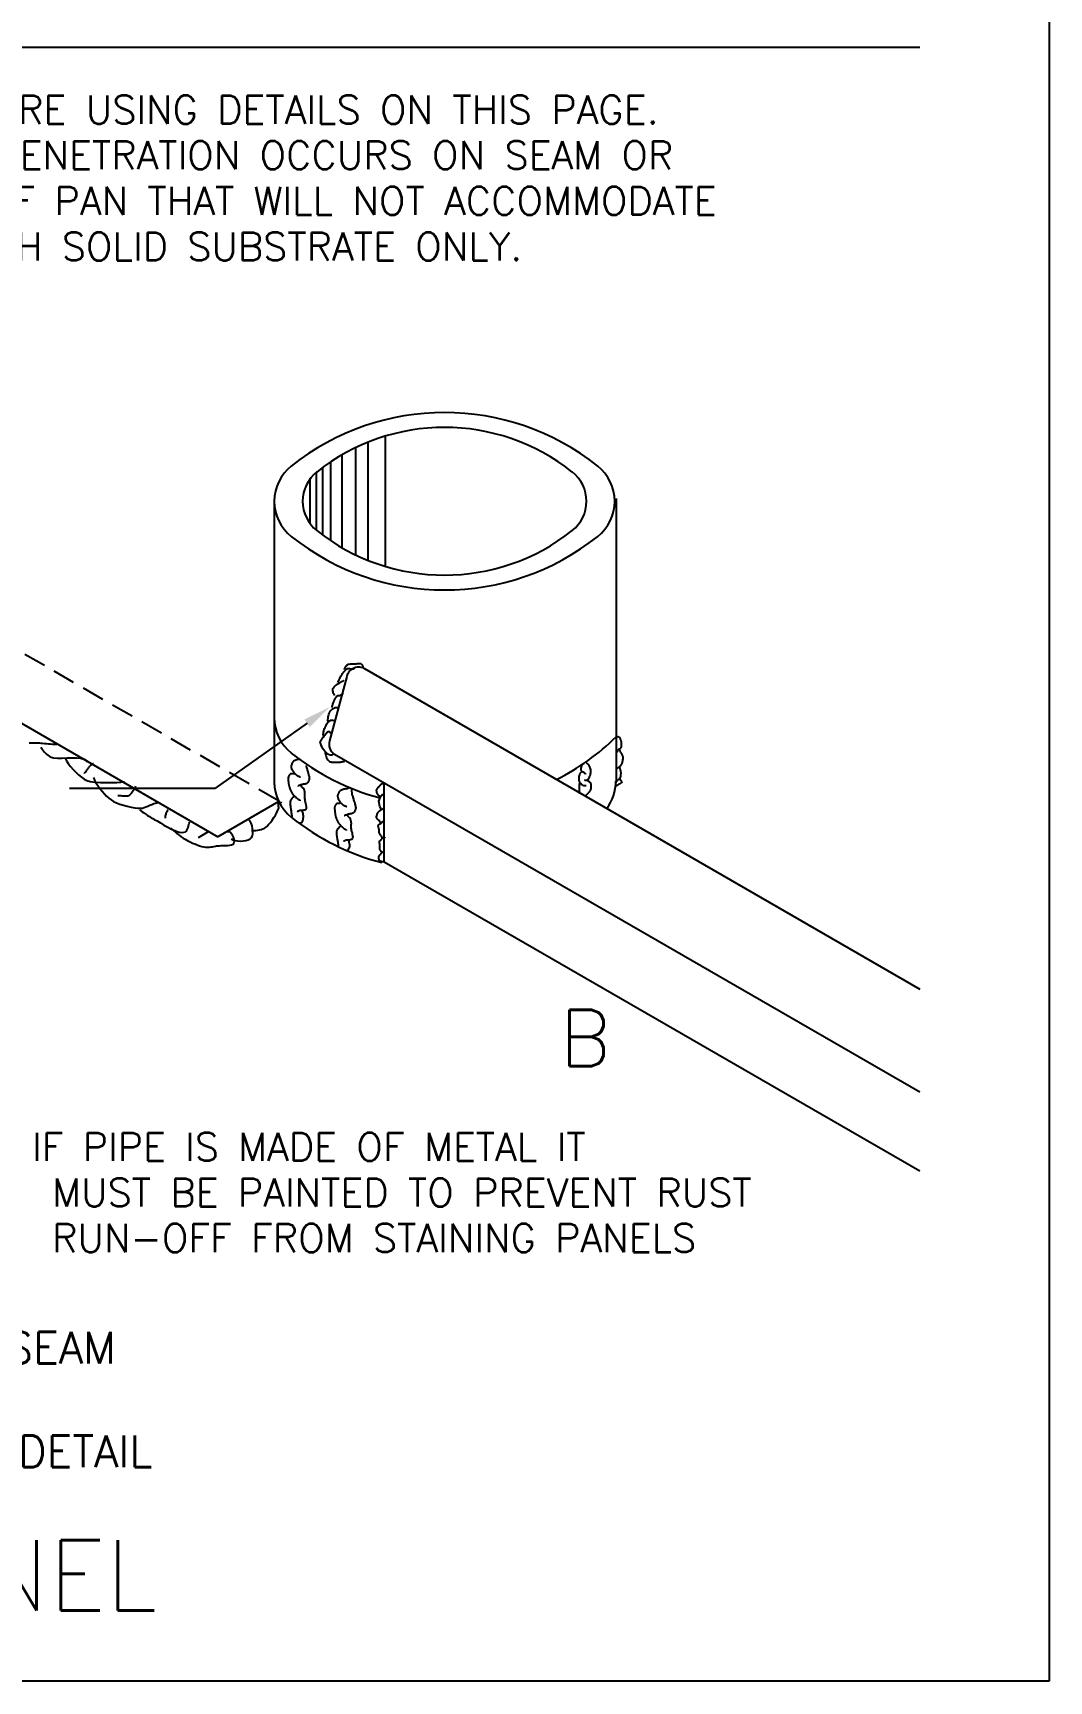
# Model space of a CAD drawing. Extents: x 0 to 19.9, y 0 to 26.2.
# Drawn here: x 10.82 to 19.85, y 0 to 14.64 of the extents above; entities that cross this region are included whole.
import ezdxf
from ezdxf.enums import TextEntityAlignment as Align

# ---------------------------------------------------------------- set-up
doc = ezdxf.new("R2010")
doc.units = 0
doc.header["$LTSCALE"] = 0.4
doc.header["$MEASUREMENT"] = 0
doc.linetypes.add('HIDDENX2', pattern=[0.75, 0.5, -0.25])
doc.layers.get('0').update_dxf_attribs({"linetype": 'CONTINUOUS'})
for name, color, linetype in [('BORDER', 7, 'CONTINUOUS'), ('CMP-FLSH', 7, 'CONTINUOUS'), ('DIM-TXT', 7, 'CONTINUOUS')]:
    doc.layers.add(name, color=color, linetype=linetype)
doc.styles.add('ROMANS', font='romans', dxfattribs={"height": 0.25})

msp = doc.modelspace()

# ---------------------------------------------------------------- linework, layer by layer
at = {"color": 5, "linetype": 'CONTINUOUS'}
for p, q in [((19.85, 26.175), (19.85, 0)), ((19.85, 0), (0, 0))]:
    msp.add_line(p, q, dxfattribs=at)
at = {"layer": 'BORDER', "color": 5}
msp.add_line((0.078, 14.516), (18.701, 14.516), dxfattribs=at)
at = {"layer": 'CMP-FLSH', "color": 9, "linetype": 'CONTINUOUS'}
for p, q in [((13.801, 9.956), (13.801, 11.006)), ((13.957, 9.901), (13.957, 11.061)), ((13.572, 10.067), (13.572, 10.895)), ((13.691, 10.004), (13.691, 10.958))]:
    msp.add_line(p, q, dxfattribs=at)
at = {"layer": 'CMP-FLSH', "color": 3, "linetype": 'CONTINUOUS'}
for p, q in [((13.343, 10.223), (13.343, 10.739)), ((13.398, 10.181), (13.398, 10.781)), ((13.471, 10.13), (13.471, 10.833)), ((13.288, 10.28), (13.288, 10.682))]:
    msp.add_line(p, q, dxfattribs=at)
at = {"layer": 'CMP-FLSH', "color": 6, "linetype": 'CONTINUOUS'}
for p, q in [((12.968, 10.481), (12.968, 7.961)), ((16.006, 10.507), (16.006, 7.987)), ((13.141, 8.059), (13.111, 8.059)), ((13.607, 7.925), (13.639, 7.937)), ((13.661, 7.87), (13.658, 7.926)), ((13.553, 7.795), (13.524, 7.795)), ((13.897, 7.816), (13.912, 7.854)), ((13.907, 7.77), (13.897, 7.816)), ((13.92, 7.742), (13.907, 7.77)), ((13.912, 7.854), (13.927, 7.877)), ((13.927, 7.877), (13.942, 7.877)), ((13.123, 7.691), (13.123, 7.677)), ((13.207, 7.622), (13.188, 7.622)), ((13.207, 7.622), (13.207, 7.622)), ((12.382, 7.544), (12.291, 7.491)), ((13.535, 7.427), (13.535, 7.414)), ((13.637, 7.413), (13.618, 7.376))]:
    msp.add_line(p, q, dxfattribs=at)
at = {"layer": 'CMP-FLSH', "color": 9, "linetype": 'HIDDENX2'}
msp.add_line((13.004, 7.821), (10.224, 9.426), dxfattribs=at)
at = {"layer": 'CMP-FLSH', "color": 1, "linetype": 'CONTINUOUS'}
for p, q in [((9.678, 9.111), (12.467, 7.501)), ((13.769, 8.994), (18.701, 6.146)), ((13.611, 8.925), (13.458, 8.353)), ((13.504, 8.233), (18.701, 5.233)), ((13.945, 7.278), (13.945, 7.98)), ((13.008, 7.813), (12.467, 7.501)), ((13.945, 7.278), (18.701, 4.532))]:
    msp.add_line(p, q, dxfattribs=at)
at = {"layer": 'CMP-FLSH', "color": 6, "linetype": 'CONTINUOUS'}
for points in [[(13.532, 8.87, 0), (13.535, 8.878, 0), (13.539, 8.887, 0), (13.544, 8.896, 0), (13.549, 8.906, 0), (13.554, 8.916, 0), (13.56, 8.926, 0), (13.565, 8.935, 0), (13.57, 8.943, 0), (13.575, 8.95, 0), (13.578, 8.955, 0), (13.583, 8.96, 0), (13.587, 8.966, 0), (13.592, 8.972, 0), (13.597, 8.977, 0), (13.603, 8.983, 0), (13.608, 8.988, 0), (13.613, 8.992, 0), (13.618, 8.994, 0), (13.623, 8.995, 0), (13.63, 8.995, 0), (13.637, 8.995, 0), (13.645, 8.993, 0), (13.653, 8.992, 0), (13.661, 8.991, 0), (13.668, 8.991, 0), (13.674, 8.992, 0), (13.678, 8.994, 0), (13.679, 8.995, 0), (13.679, 8.996, 0), (13.679, 8.997, 0), (13.679, 8.999, 0), (13.679, 9, 0), (13.679, 9.001, 0), (13.678, 9.002, 0), (13.678, 9.003, 0), (13.678, 9.003, 0)], [(13.592, 8.985, 0), (13.593, 8.99, 0), (13.595, 8.995, 0), (13.597, 9.001, 0), (13.6, 9.007, 0), (13.603, 9.013, 0), (13.607, 9.018, 0), (13.611, 9.023, 0), (13.614, 9.027, 0), (13.618, 9.03, 0), (13.625, 9.033, 0), (13.634, 9.035, 0), (13.644, 9.037, 0), (13.654, 9.038, 0), (13.665, 9.038, 0), (13.676, 9.038, 0), (13.687, 9.038, 0), (13.696, 9.038, 0), (13.704, 9.039, 0), (13.707, 9.039, 0), (13.711, 9.039, 0), (13.715, 9.04, 0), (13.719, 9.04, 0), (13.724, 9.04, 0), (13.728, 9.04, 0), (13.732, 9.04, 0), (13.736, 9.04, 0), (13.738, 9.039, 0), (13.741, 9.037, 0), (13.743, 9.035, 0), (13.746, 9.032, 0), (13.748, 9.028, 0), (13.75, 9.025, 0), (13.752, 9.021, 0), (13.753, 9.018, 0), (13.755, 9.015, 0), (13.756, 9.012, 0), (13.756, 9.011, 0), (13.756, 9.01, 0), (13.756, 9.009, 0), (13.755, 9.008, 0), (13.755, 9.007, 0), (13.755, 9.006, 0), (13.755, 9.005, 0), (13.755, 9.004, 0), (13.756, 9.003, 0)], [(13.506, 8.755, 0), (13.502, 8.76, 0), (13.499, 8.766, 0), (13.495, 8.773, 0), (13.492, 8.78, 0), (13.49, 8.789, 0), (13.489, 8.797, 0), (13.488, 8.804, 0), (13.488, 8.811, 0), (13.489, 8.817, 0), (13.493, 8.825, 0), (13.499, 8.833, 0), (13.508, 8.841, 0), (13.518, 8.848, 0), (13.528, 8.856, 0), (13.539, 8.862, 0), (13.549, 8.869, 0), (13.559, 8.874, 0), (13.566, 8.879, 0), (13.568, 8.88, 0), (13.57, 8.881, 0), (13.573, 8.883, 0), (13.575, 8.884, 0), (13.578, 8.885, 0), (13.58, 8.886, 0), (13.582, 8.887, 0), (13.583, 8.888, 0), (13.584, 8.888, 0), (13.584, 8.888, 0), (13.584, 8.888, 0), (13.584, 8.888, 0), (13.584, 8.888, 0), (13.584, 8.888, 0), (13.584, 8.888, 0), (13.584, 8.888, 0), (13.584, 8.888, 0), (13.584, 8.888, 0)], [(13.446, 8.525, 0), (13.445, 8.533, 0), (13.445, 8.543, 0), (13.446, 8.554, 0), (13.448, 8.565, 0), (13.45, 8.576, 0), (13.453, 8.587, 0), (13.456, 8.597, 0), (13.459, 8.606, 0), (13.463, 8.614, 0), (13.466, 8.618, 0), (13.47, 8.622, 0), (13.475, 8.627, 0), (13.48, 8.632, 0), (13.485, 8.636, 0), (13.491, 8.64, 0), (13.496, 8.644, 0), (13.502, 8.647, 0), (13.506, 8.649, 0), (13.51, 8.65, 0), (13.514, 8.65, 0), (13.519, 8.65, 0), (13.524, 8.65, 0), (13.529, 8.65, 0), (13.534, 8.65, 0), (13.537, 8.649, 0), (13.54, 8.649, 0), (13.541, 8.649, 0)], [(13.48, 8.649, 0), (13.481, 8.654, 0), (13.483, 8.66, 0), (13.485, 8.666, 0), (13.487, 8.673, 0), (13.489, 8.679, 0), (13.491, 8.686, 0), (13.493, 8.692, 0), (13.496, 8.698, 0), (13.498, 8.702, 0), (13.5, 8.708, 0), (13.503, 8.714, 0), (13.506, 8.721, 0), (13.51, 8.728, 0), (13.514, 8.735, 0), (13.518, 8.741, 0), (13.523, 8.747, 0), (13.527, 8.752, 0), (13.532, 8.755, 0), (13.533, 8.756, 0), (13.535, 8.756, 0), (13.537, 8.756, 0), (13.539, 8.756, 0), (13.542, 8.756, 0), (13.544, 8.755, 0), (13.546, 8.755, 0), (13.548, 8.755, 0), (13.549, 8.755, 0), (13.553, 8.757, 0), (13.556, 8.759, 0), (13.56, 8.762, 0), (13.565, 8.765, 0), (13.569, 8.768, 0), (13.573, 8.771, 0), (13.577, 8.773, 0), (13.581, 8.774, 0), (13.584, 8.773, 0)], [(13.403, 8.401, 0), (13.403, 8.406, 0), (13.403, 8.412, 0), (13.404, 8.418, 0), (13.405, 8.425, 0), (13.406, 8.431, 0), (13.407, 8.438, 0), (13.409, 8.444, 0), (13.41, 8.45, 0), (13.412, 8.454, 0), (13.415, 8.463, 0), (13.419, 8.472, 0), (13.424, 8.482, 0), (13.43, 8.493, 0), (13.436, 8.503, 0), (13.442, 8.513, 0), (13.449, 8.522, 0), (13.456, 8.529, 0), (13.463, 8.534, 0)], [(13.489, 8.233, 0), (13.487, 8.231, 0), (13.485, 8.229, 0), (13.482, 8.228, 0), (13.479, 8.226, 0), (13.475, 8.225, 0), (13.472, 8.224, 0), (13.469, 8.224, 0), (13.466, 8.224, 0), (13.463, 8.224, 0), (13.451, 8.23, 0), (13.439, 8.239, 0), (13.426, 8.251, 0), (13.414, 8.265, 0), (13.403, 8.28, 0), (13.393, 8.296, 0), (13.385, 8.312, 0), (13.38, 8.326, 0), (13.377, 8.339, 0), (13.378, 8.344, 0), (13.379, 8.349, 0), (13.382, 8.354, 0), (13.385, 8.36, 0), (13.389, 8.365, 0), (13.393, 8.37, 0), (13.397, 8.375, 0), (13.4, 8.38, 0), (13.403, 8.384, 0), (13.407, 8.389, 0), (13.412, 8.396, 0), (13.417, 8.404, 0), (13.423, 8.412, 0), (13.429, 8.419, 0), (13.436, 8.426, 0), (13.442, 8.432, 0), (13.448, 8.435, 0), (13.455, 8.437, 0), (13.457, 8.436, 0), (13.459, 8.434, 0), (13.461, 8.432, 0), (13.462, 8.429, 0), (13.464, 8.425, 0), (13.466, 8.423, 0), (13.468, 8.42, 0), (13.47, 8.419, 0), (13.472, 8.419, 0), (13.472, 8.419, 0), (13.473, 8.42, 0), (13.473, 8.421, 0), (13.472, 8.422, 0), (13.472, 8.424, 0), (13.472, 8.425, 0), (13.472, 8.426, 0), (13.472, 8.427, 0), (13.472, 8.428, 0)], [(16.006, 8.389, 0), (16.008, 8.39, 0), (16.011, 8.39, 0), (16.014, 8.391, 0), (16.017, 8.39, 0), (16.021, 8.39, 0), (16.024, 8.39, 0), (16.027, 8.389, 0), (16.029, 8.388, 0), (16.031, 8.387, 0), (16.033, 8.386, 0), (16.034, 8.384, 0), (16.035, 8.382, 0), (16.036, 8.38, 0), (16.037, 8.377, 0), (16.038, 8.375, 0), (16.039, 8.372, 0), (16.04, 8.37, 0), (16.04, 8.369, 0), (16.041, 8.366, 0), (16.042, 8.363, 0), (16.044, 8.36, 0), (16.045, 8.357, 0), (16.046, 8.353, 0), (16.047, 8.35, 0), (16.048, 8.347, 0), (16.049, 8.344, 0), (16.049, 8.341, 0), (16.05, 8.336, 0), (16.05, 8.331, 0), (16.05, 8.325, 0), (16.05, 8.319, 0), (16.049, 8.312, 0), (16.049, 8.306, 0), (16.048, 8.3, 0), (16.046, 8.295, 0), (16.045, 8.291, 0), (16.043, 8.288, 0), (16.04, 8.285, 0), (16.037, 8.283, 0), (16.034, 8.28, 0), (16.03, 8.278, 0), (16.026, 8.275, 0), (16.023, 8.273, 0), (16.02, 8.27, 0), (16.018, 8.268, 0), (16.018, 8.266, 0), (16.017, 8.265, 0), (16.017, 8.263, 0), (16.017, 8.261, 0), (16.016, 8.259, 0), (16.016, 8.257, 0), (16.015, 8.255, 0), (16.015, 8.254, 0), (16.014, 8.254, 0)], [(10.791, 8.334, 0), (10.825, 8.335, 0), (10.856, 8.336, 0), (10.881, 8.335, 0), (10.895, 8.333, 0), (10.91, 8.332, 0), (10.927, 8.33, 0), (10.944, 8.329, 0), (10.962, 8.327, 0), (10.98, 8.325, 0), (10.997, 8.324, 0), (11.012, 8.323, 0), (11.025, 8.322, 0), (11.027, 8.322, 0), (11.028, 8.322, 0), (11.029, 8.322, 0), (11.031, 8.323, 0), (11.032, 8.323, 0), (11.034, 8.323, 0), (11.035, 8.323, 0), (11.036, 8.323, 0), (11.037, 8.322, 0)], [(10.893, 8.297, 0), (10.899, 8.288, 0), (10.906, 8.277, 0), (10.915, 8.266, 0), (10.925, 8.255, 0), (10.935, 8.244, 0), (10.946, 8.233, 0), (10.957, 8.224, 0), (10.968, 8.217, 0), (10.977, 8.211, 0), (11.006, 8.202, 0), (11.042, 8.199, 0), (11.082, 8.199, 0), (11.125, 8.201, 0), (11.168, 8.203, 0), (11.21, 8.203, 0), (11.247, 8.199, 0), (11.279, 8.19, 0), (11.302, 8.174, 0), (11.302, 8.173, 0), (11.303, 8.172, 0), (11.303, 8.17, 0), (11.303, 8.169, 0), (11.303, 8.167, 0), (11.303, 8.165, 0), (11.303, 8.164, 0), (11.302, 8.162, 0), (11.302, 8.162, 0)], [(13.42, 8.251, 0), (13.42, 8.243, 0), (13.422, 8.234, 0), (13.425, 8.224, 0), (13.428, 8.213, 0), (13.433, 8.203, 0), (13.438, 8.193, 0), (13.443, 8.184, 0), (13.449, 8.177, 0), (13.455, 8.171, 0), (13.458, 8.169, 0), (13.462, 8.167, 0), (13.467, 8.166, 0), (13.472, 8.165, 0), (13.478, 8.164, 0), (13.484, 8.164, 0), (13.489, 8.163, 0), (13.494, 8.163, 0), (13.498, 8.162, 0), (13.502, 8.162, 0), (13.506, 8.162, 0), (13.511, 8.162, 0), (13.516, 8.162, 0), (13.522, 8.162, 0), (13.527, 8.162, 0), (13.532, 8.162, 0), (13.537, 8.162, 0), (13.541, 8.162, 0), (13.546, 8.163, 0), (13.552, 8.164, 0), (13.56, 8.165, 0), (13.568, 8.166, 0), (13.575, 8.168, 0), (13.582, 8.169, 0), (13.587, 8.17, 0), (13.591, 8.171, 0), (13.592, 8.171, 0), (13.592, 8.171, 0), (13.592, 8.171, 0), (13.592, 8.171, 0), (13.592, 8.171, 0), (13.592, 8.171, 0), (13.592, 8.171, 0), (13.592, 8.171, 0), (13.592, 8.171, 0), (13.592, 8.171, 0)], [(16.031, 8.281, 0), (16.032, 8.279, 0), (16.033, 8.276, 0), (16.034, 8.273, 0), (16.035, 8.269, 0), (16.036, 8.266, 0), (16.037, 8.263, 0), (16.038, 8.259, 0), (16.039, 8.256, 0), (16.04, 8.254, 0), (16.042, 8.25, 0), (16.045, 8.246, 0), (16.048, 8.241, 0), (16.051, 8.236, 0), (16.054, 8.231, 0), (16.057, 8.226, 0), (16.059, 8.221, 0), (16.061, 8.217, 0), (16.063, 8.213, 0), (16.063, 8.207, 0), (16.063, 8.2, 0), (16.063, 8.192, 0), (16.062, 8.184, 0), (16.061, 8.176, 0), (16.059, 8.168, 0), (16.058, 8.161, 0), (16.056, 8.154, 0), (16.054, 8.149, 0), (16.052, 8.146, 0), (16.05, 8.143, 0), (16.048, 8.139, 0), (16.045, 8.136, 0), (16.042, 8.133, 0), (16.039, 8.129, 0), (16.036, 8.126, 0), (16.034, 8.123, 0), (16.031, 8.121, 0), (16.029, 8.119, 0), (16.027, 8.117, 0), (16.023, 8.114, 0), (16.02, 8.111, 0), (16.017, 8.109, 0), (16.014, 8.106, 0), (16.011, 8.105, 0), (16.01, 8.103, 0), (16.009, 8.103, 0)], [(11.11, 8.199, 0), (11.121, 8.176, 0), (11.137, 8.151, 0), (11.157, 8.125, 0), (11.18, 8.099, 0), (11.204, 8.074, 0), (11.23, 8.05, 0), (11.255, 8.03, 0), (11.279, 8.013, 0), (11.302, 8.001, 0), (11.333, 7.992, 0), (11.375, 7.986, 0), (11.423, 7.983, 0), (11.473, 7.982, 0), (11.523, 7.982, 0), (11.568, 7.984, 0), (11.604, 7.986, 0), (11.629, 7.988, 0), (11.638, 7.989, 0), (11.638, 7.989, 0), (11.638, 7.989, 0), (11.638, 7.989, 0), (11.638, 7.989, 0), (11.638, 7.989, 0), (11.638, 7.989, 0), (11.638, 7.989, 0), (11.638, 7.989, 0), (11.638, 7.989, 0)], [(11.362, 8.149, 0), (11.358, 8.147, 0), (11.354, 8.145, 0), (11.35, 8.142, 0), (11.345, 8.14, 0), (11.341, 8.136, 0), (11.336, 8.133, 0), (11.332, 8.13, 0), (11.329, 8.127, 0), (11.326, 8.124, 0), (11.322, 8.12, 0), (11.318, 8.115, 0), (11.314, 8.11, 0), (11.309, 8.103, 0), (11.305, 8.097, 0), (11.301, 8.091, 0), (11.297, 8.085, 0), (11.293, 8.079, 0), (11.29, 8.075, 0), (11.288, 8.074, 0), (11.287, 8.072, 0), (11.285, 8.07, 0), (11.283, 8.069, 0), (11.282, 8.067, 0), (11.28, 8.065, 0), (11.279, 8.064, 0), (11.278, 8.063, 0), (11.278, 8.063, 0)], [(13.111, 8.059, 0), (13.109, 8.057, 0), (13.107, 8.055, 0), (13.104, 8.052, 0), (13.102, 8.049, 0), (13.1, 8.045, 0), (13.097, 8.042, 0), (13.096, 8.038, 0), (13.094, 8.035, 0), (13.093, 8.032, 0), (13.092, 8.023, 0), (13.092, 8.012, 0), (13.092, 8, 0), (13.094, 7.987, 0), (13.095, 7.974, 0), (13.098, 7.961, 0), (13.1, 7.949, 0), (13.103, 7.939, 0), (13.105, 7.929, 0), (13.107, 7.925, 0), (13.109, 7.919, 0), (13.112, 7.914, 0), (13.114, 7.908, 0), (13.117, 7.902, 0), (13.12, 7.896, 0), (13.124, 7.891, 0), (13.126, 7.886, 0), (13.129, 7.882, 0), (13.133, 7.877, 0), (13.137, 7.873, 0), (13.142, 7.868, 0), (13.147, 7.863, 0), (13.152, 7.858, 0), (13.157, 7.853, 0), (13.162, 7.848, 0), (13.167, 7.844, 0), (13.171, 7.841, 0), (13.173, 7.839, 0), (13.177, 7.837, 0), (13.181, 7.835, 0), (13.185, 7.832, 0), (13.188, 7.83, 0), (13.192, 7.828, 0), (13.194, 7.825, 0), (13.195, 7.823, 0), (13.195, 7.82, 0)], [(13.195, 8.189, 0), (13.189, 8.189, 0), (13.182, 8.188, 0), (13.175, 8.187, 0), (13.167, 8.185, 0), (13.16, 8.182, 0), (13.152, 8.179, 0), (13.146, 8.176, 0), (13.14, 8.172, 0), (13.135, 8.168, 0), (13.133, 8.165, 0), (13.13, 8.161, 0), (13.127, 8.157, 0), (13.125, 8.152, 0), (13.123, 8.147, 0), (13.121, 8.141, 0), (13.119, 8.136, 0), (13.118, 8.131, 0), (13.117, 8.127, 0), (13.117, 8.125, 0), (13.117, 8.122, 0), (13.118, 8.119, 0), (13.119, 8.115, 0), (13.119, 8.112, 0), (13.12, 8.108, 0), (13.121, 8.105, 0), (13.122, 8.102, 0), (13.123, 8.1, 0), (13.125, 8.097, 0), (13.127, 8.093, 0), (13.13, 8.089, 0), (13.133, 8.084, 0), (13.136, 8.08, 0), (13.139, 8.076, 0), (13.142, 8.072, 0), (13.145, 8.069, 0), (13.147, 8.066, 0), (13.149, 8.064, 0), (13.152, 8.061, 0), (13.154, 8.059, 0), (13.157, 8.056, 0), (13.16, 8.054, 0), (13.163, 8.051, 0), (13.166, 8.049, 0), (13.169, 8.047, 0), (13.171, 8.045, 0), (13.174, 8.044, 0), (13.178, 8.042, 0), (13.182, 8.04, 0), (13.186, 8.038, 0), (13.191, 8.036, 0), (13.195, 8.034, 0), (13.198, 8.033, 0), (13.2, 8.032, 0), (13.201, 8.032, 0)], [(13.249, 8.134, 0), (13.25, 8.129, 0), (13.252, 8.122, 0), (13.255, 8.115, 0), (13.257, 8.107, 0), (13.259, 8.1, 0), (13.261, 8.092, 0), (13.263, 8.085, 0), (13.265, 8.078, 0), (13.266, 8.073, 0), (13.268, 8.068, 0), (13.27, 8.062, 0), (13.271, 8.056, 0), (13.273, 8.049, 0), (13.275, 8.042, 0), (13.277, 8.036, 0), (13.278, 8.029, 0), (13.278, 8.023, 0), (13.278, 8.018, 0), (13.278, 8.014, 0), (13.277, 8.009, 0), (13.275, 8.004, 0), (13.273, 7.999, 0), (13.271, 7.994, 0), (13.268, 7.989, 0), (13.266, 7.984, 0), (13.263, 7.98, 0), (13.261, 7.977, 0), (13.257, 7.975, 0), (13.252, 7.972, 0), (13.247, 7.971, 0), (13.241, 7.969, 0), (13.234, 7.968, 0), (13.228, 7.967, 0), (13.222, 7.966, 0), (13.217, 7.965, 0), (13.213, 7.964, 0), (13.209, 7.962, 0), (13.205, 7.961, 0), (13.199, 7.959, 0), (13.194, 7.957, 0), (13.189, 7.955, 0), (13.184, 7.953, 0), (13.18, 7.951, 0), (13.178, 7.95, 0), (13.177, 7.95, 0), (13.177, 7.95, 0), (13.177, 7.95, 0), (13.177, 7.95, 0), (13.177, 7.95, 0), (13.177, 7.95, 0), (13.177, 7.95, 0), (13.177, 7.95, 0), (13.177, 7.95, 0), (13.177, 7.95, 0)], [(15.702, 8.08, 0), (15.699, 8.078, 0), (15.697, 8.076, 0), (15.694, 8.074, 0), (15.691, 8.071, 0), (15.688, 8.068, 0), (15.685, 8.065, 0), (15.683, 8.062, 0), (15.681, 8.06, 0), (15.68, 8.057, 0), (15.678, 8.051, 0), (15.676, 8.045, 0), (15.674, 8.037, 0), (15.673, 8.029, 0), (15.673, 8.021, 0), (15.673, 8.013, 0), (15.673, 8.005, 0), (15.674, 7.999, 0), (15.675, 7.993, 0), (15.677, 7.989, 0), (15.68, 7.985, 0), (15.683, 7.981, 0), (15.687, 7.977, 0), (15.691, 7.973, 0), (15.695, 7.969, 0), (15.699, 7.966, 0), (15.703, 7.963, 0), (15.706, 7.961, 0), (15.709, 7.96, 0), (15.712, 7.958, 0), (15.716, 7.957, 0), (15.72, 7.956, 0), (15.724, 7.955, 0), (15.728, 7.955, 0), (15.732, 7.955, 0), (15.735, 7.955, 0), (15.738, 7.956, 0)], [(15.72, 8.153, 0), (15.717, 8.152, 0), (15.715, 8.15, 0), (15.712, 8.147, 0), (15.709, 8.145, 0), (15.706, 8.142, 0), (15.703, 8.139, 0), (15.701, 8.136, 0), (15.699, 8.133, 0), (15.698, 8.13, 0), (15.696, 8.127, 0), (15.695, 8.122, 0), (15.694, 8.118, 0), (15.692, 8.112, 0), (15.692, 8.107, 0), (15.691, 8.102, 0), (15.691, 8.097, 0), (15.692, 8.093, 0), (15.693, 8.089, 0), (15.695, 8.087, 0), (15.697, 8.084, 0), (15.7, 8.082, 0), (15.704, 8.08, 0), (15.707, 8.078, 0), (15.711, 8.076, 0), (15.714, 8.074, 0), (15.717, 8.073, 0), (15.72, 8.071, 0), (15.721, 8.069, 0), (15.723, 8.068, 0), (15.725, 8.066, 0), (15.727, 8.064, 0), (15.729, 8.062, 0), (15.731, 8.06, 0), (15.732, 8.058, 0), (15.733, 8.057, 0), (15.733, 8.057, 0)], [(15.738, 8.158, 0), (15.74, 8.157, 0), (15.743, 8.155, 0), (15.746, 8.153, 0), (15.748, 8.151, 0), (15.751, 8.149, 0), (15.754, 8.146, 0), (15.756, 8.144, 0), (15.758, 8.142, 0), (15.76, 8.139, 0), (15.763, 8.134, 0), (15.766, 8.128, 0), (15.769, 8.12, 0), (15.771, 8.112, 0), (15.774, 8.104, 0), (15.776, 8.096, 0), (15.777, 8.089, 0), (15.778, 8.081, 0), (15.778, 8.075, 0), (15.777, 8.068, 0), (15.775, 8.059, 0), (15.773, 8.05, 0), (15.77, 8.04, 0), (15.766, 8.031, 0), (15.762, 8.022, 0), (15.757, 8.013, 0), (15.752, 8.007, 0), (15.747, 8.002, 0), (15.745, 8.001, 0), (15.742, 8.001, 0), (15.739, 8.001, 0), (15.735, 8.001, 0), (15.732, 8.001, 0), (15.729, 8.001, 0), (15.727, 8.002, 0), (15.725, 8.002, 0), (15.724, 8.002, 0)], [(16.031, 8.126, 0), (16.032, 8.124, 0), (16.032, 8.123, 0), (16.033, 8.121, 0), (16.034, 8.12, 0), (16.034, 8.118, 0), (16.035, 8.116, 0), (16.035, 8.115, 0), (16.036, 8.113, 0), (16.036, 8.112, 0), (16.037, 8.108, 0), (16.038, 8.103, 0), (16.039, 8.098, 0), (16.041, 8.092, 0), (16.042, 8.086, 0), (16.043, 8.081, 0), (16.044, 8.075, 0), (16.045, 8.07, 0), (16.045, 8.066, 0), (16.045, 8.061, 0), (16.044, 8.056, 0), (16.044, 8.05, 0), (16.043, 8.044, 0), (16.042, 8.037, 0), (16.041, 8.031, 0), (16.04, 8.025, 0), (16.038, 8.02, 0), (16.036, 8.016, 0), (16.034, 8.014, 0), (16.032, 8.012, 0), (16.03, 8.009, 0), (16.027, 8.007, 0), (16.024, 8.005, 0), (16.021, 8.003, 0), (16.018, 8.001, 0), (16.016, 7.999, 0), (16.014, 7.997, 0), (16.012, 7.996, 0), (16.01, 7.994, 0), (16.008, 7.991, 0), (16.006, 7.988, 0), (16.005, 7.985, 0), (16.003, 7.983, 0), (16.002, 7.981, 0), (16.001, 7.98, 0), (16, 7.979, 0)], [(11.362, 8.026, 0), (11.371, 8.004, 0), (11.384, 7.981, 0), (11.4, 7.956, 0), (11.419, 7.93, 0), (11.438, 7.905, 0), (11.459, 7.882, 0), (11.479, 7.86, 0), (11.499, 7.842, 0), (11.518, 7.828, 0), (11.54, 7.815, 0), (11.566, 7.803, 0), (11.596, 7.791, 0), (11.629, 7.781, 0), (11.662, 7.771, 0), (11.696, 7.764, 0), (11.728, 7.758, 0), (11.757, 7.755, 0), (11.782, 7.754, 0), (11.796, 7.756, 0), (11.811, 7.76, 0), (11.828, 7.766, 0), (11.845, 7.773, 0), (11.863, 7.78, 0), (11.88, 7.788, 0), (11.897, 7.795, 0), (11.912, 7.8, 0), (11.926, 7.803, 0), (11.927, 7.803, 0), (11.929, 7.804, 0), (11.93, 7.804, 0), (11.932, 7.804, 0), (11.934, 7.805, 0), (11.936, 7.805, 0), (11.937, 7.804, 0), (11.938, 7.804, 0), (11.938, 7.803, 0)], [(11.734, 7.951, 0), (11.732, 7.942, 0), (11.728, 7.931, 0), (11.722, 7.92, 0), (11.715, 7.909, 0), (11.707, 7.897, 0), (11.699, 7.887, 0), (11.69, 7.878, 0), (11.682, 7.87, 0), (11.674, 7.865, 0), (11.666, 7.862, 0), (11.656, 7.861, 0), (11.645, 7.86, 0), (11.633, 7.86, 0), (11.621, 7.861, 0), (11.609, 7.863, 0), (11.597, 7.864, 0), (11.587, 7.865, 0), (11.578, 7.865, 0)], [(13.225, 7.936, 0), (13.226, 7.933, 0), (13.228, 7.928, 0), (13.229, 7.924, 0), (13.231, 7.919, 0), (13.232, 7.914, 0), (13.234, 7.909, 0), (13.235, 7.904, 0), (13.236, 7.899, 0), (13.237, 7.895, 0), (13.237, 7.89, 0), (13.237, 7.885, 0), (13.237, 7.878, 0), (13.237, 7.872, 0), (13.237, 7.865, 0), (13.237, 7.858, 0), (13.237, 7.852, 0), (13.236, 7.846, 0), (13.237, 7.841, 0), (13.238, 7.832, 0), (13.24, 7.821, 0), (13.243, 7.81, 0), (13.246, 7.797, 0), (13.249, 7.785, 0), (13.251, 7.773, 0), (13.252, 7.762, 0), (13.252, 7.753, 0), (13.249, 7.745, 0), (13.245, 7.741, 0), (13.239, 7.738, 0), (13.232, 7.737, 0), (13.225, 7.735, 0), (13.217, 7.735, 0), (13.209, 7.734, 0), (13.201, 7.733, 0), (13.195, 7.733, 0), (13.189, 7.732, 0), (13.187, 7.731, 0), (13.185, 7.73, 0), (13.183, 7.728, 0), (13.181, 7.727, 0), (13.179, 7.726, 0), (13.176, 7.725, 0), (13.174, 7.724, 0), (13.172, 7.724, 0), (13.171, 7.725, 0)], [(13.229, 7.927, 0), (13.227, 7.928, 0), (13.225, 7.93, 0), (13.223, 7.933, 0), (13.221, 7.935, 0), (13.219, 7.938, 0), (13.217, 7.94, 0), (13.214, 7.942, 0), (13.213, 7.945, 0), (13.211, 7.947, 0), (13.21, 7.948, 0), (13.209, 7.949, 0), (13.209, 7.95, 0), (13.208, 7.951, 0), (13.207, 7.952, 0), (13.206, 7.953, 0), (13.205, 7.955, 0), (13.205, 7.956, 0), (13.204, 7.957, 0)], [(13.607, 7.925, 0), (13.601, 7.925, 0), (13.595, 7.924, 0), (13.587, 7.923, 0), (13.58, 7.921, 0), (13.572, 7.918, 0), (13.565, 7.915, 0), (13.558, 7.912, 0), (13.552, 7.908, 0), (13.547, 7.904, 0), (13.545, 7.901, 0), (13.542, 7.898, 0), (13.54, 7.893, 0), (13.537, 7.888, 0), (13.535, 7.883, 0), (13.533, 7.878, 0), (13.531, 7.872, 0), (13.53, 7.868, 0), (13.53, 7.864, 0), (13.529, 7.861, 0), (13.53, 7.858, 0), (13.53, 7.855, 0), (13.531, 7.851, 0), (13.532, 7.848, 0), (13.533, 7.845, 0), (13.534, 7.841, 0), (13.535, 7.839, 0), (13.535, 7.836, 0), (13.537, 7.833, 0), (13.539, 7.829, 0), (13.542, 7.825, 0), (13.545, 7.82, 0), (13.548, 7.816, 0), (13.551, 7.812, 0), (13.554, 7.808, 0), (13.557, 7.805, 0), (13.559, 7.802, 0), (13.561, 7.8, 0), (13.564, 7.798, 0), (13.566, 7.795, 0), (13.569, 7.793, 0), (13.572, 7.79, 0), (13.575, 7.787, 0), (13.578, 7.785, 0), (13.581, 7.783, 0), (13.583, 7.782, 0), (13.586, 7.78, 0), (13.59, 7.778, 0), (13.594, 7.776, 0), (13.599, 7.774, 0), (13.603, 7.772, 0), (13.607, 7.771, 0), (13.61, 7.769, 0), (13.612, 7.768, 0), (13.613, 7.768, 0)], [(13.912, 7.857, 0), (13.91, 7.857, 0), (13.908, 7.858, 0), (13.905, 7.86, 0), (13.903, 7.861, 0), (13.9, 7.863, 0), (13.898, 7.864, 0), (13.896, 7.866, 0), (13.894, 7.868, 0), (13.892, 7.869, 0), (13.89, 7.873, 0), (13.887, 7.878, 0), (13.885, 7.883, 0), (13.883, 7.889, 0), (13.88, 7.895, 0), (13.879, 7.9, 0), (13.878, 7.906, 0), (13.877, 7.911, 0), (13.877, 7.916, 0), (13.879, 7.92, 0), (13.881, 7.924, 0), (13.884, 7.929, 0), (13.887, 7.933, 0), (13.891, 7.938, 0), (13.895, 7.943, 0), (13.899, 7.947, 0), (13.902, 7.951, 0), (13.905, 7.954, 0), (13.906, 7.955, 0), (13.908, 7.957, 0), (13.909, 7.959, 0), (13.911, 7.961, 0), (13.913, 7.963, 0), (13.915, 7.965, 0), (13.917, 7.967, 0), (13.918, 7.968, 0), (13.92, 7.969, 0), (13.921, 7.97, 0), (13.923, 7.971, 0), (13.925, 7.972, 0), (13.927, 7.974, 0), (13.93, 7.975, 0), (13.932, 7.976, 0), (13.933, 7.976, 0), (13.934, 7.977, 0), (13.935, 7.977, 0), (13.935, 7.977, 0), (13.936, 7.976, 0), (13.937, 7.976, 0), (13.938, 7.976, 0), (13.939, 7.976, 0), (13.94, 7.976, 0), (13.941, 7.977, 0), (13.941, 7.977, 0), (13.942, 7.977, 0)], [(13.896, 7.999, 0), (13.896, 7.999, 0), (13.896, 7.999, 0), (13.896, 7.999, 0), (13.896, 7.999, 0), (13.896, 7.999, 0), (13.896, 7.999, 0), (13.896, 7.999, 0), (13.896, 7.999, 0), (13.896, 7.999, 0)], [(15.68, 7.975, 0), (15.679, 7.973, 0), (15.679, 7.971, 0), (15.678, 7.969, 0), (15.677, 7.967, 0), (15.677, 7.964, 0), (15.676, 7.962, 0), (15.676, 7.96, 0), (15.676, 7.958, 0), (15.675, 7.956, 0), (15.675, 7.949, 0), (15.675, 7.94, 0), (15.676, 7.929, 0), (15.677, 7.918, 0), (15.677, 7.908, 0), (15.678, 7.898, 0), (15.679, 7.89, 0), (15.68, 7.885, 0), (15.68, 7.883, 0)], [(15.747, 8.002, 0), (15.75, 8.001, 0), (15.754, 7.998, 0), (15.758, 7.996, 0), (15.762, 7.992, 0), (15.766, 7.989, 0), (15.77, 7.985, 0), (15.773, 7.982, 0), (15.776, 7.978, 0), (15.778, 7.975, 0), (15.779, 7.97, 0), (15.78, 7.964, 0), (15.781, 7.958, 0), (15.781, 7.951, 0), (15.781, 7.944, 0), (15.781, 7.937, 0), (15.78, 7.93, 0), (15.779, 7.925, 0), (15.778, 7.92, 0), (15.777, 7.917, 0), (15.775, 7.914, 0), (15.773, 7.91, 0), (15.771, 7.907, 0), (15.769, 7.904, 0), (15.766, 7.9, 0), (15.764, 7.897, 0), (15.762, 7.894, 0), (15.76, 7.892, 0), (15.757, 7.889, 0), (15.754, 7.886, 0), (15.75, 7.882, 0), (15.746, 7.878, 0), (15.742, 7.874, 0), (15.739, 7.87, 0), (15.736, 7.867, 0), (15.734, 7.865, 0), (15.733, 7.865, 0), (15.733, 7.865, 0), (15.733, 7.865, 0), (15.733, 7.865, 0), (15.733, 7.865, 0), (15.733, 7.865, 0), (15.733, 7.865, 0), (15.733, 7.865, 0), (15.733, 7.865, 0), (15.733, 7.865, 0)], [(16.027, 8.02, 0), (16.029, 8.019, 0), (16.031, 8.017, 0), (16.033, 8.015, 0), (16.035, 8.013, 0), (16.038, 8.011, 0), (16.04, 8.008, 0), (16.042, 8.006, 0), (16.043, 8.004, 0), (16.045, 8.002, 0), (16.046, 8, 0), (16.047, 7.999, 0), (16.049, 7.997, 0), (16.05, 7.994, 0), (16.051, 7.992, 0), (16.053, 7.99, 0), (16.053, 7.988, 0), (16.054, 7.986, 0), (16.054, 7.984, 0), (16.052, 7.981, 0), (16.05, 7.979, 0), (16.047, 7.977, 0), (16.044, 7.974, 0), (16.04, 7.972, 0), (16.036, 7.97, 0), (16.033, 7.969, 0), (16.03, 7.967, 0), (16.027, 7.965, 0), (16.023, 7.963, 0), (16.019, 7.96, 0), (16.014, 7.957, 0), (16.008, 7.953, 0), (16.003, 7.95, 0), (15.999, 7.947, 0), (15.995, 7.945, 0), (15.992, 7.943, 0), (15.991, 7.943, 0), (15.991, 7.943, 0), (15.991, 7.943, 0), (15.991, 7.943, 0), (15.991, 7.943, 0), (15.991, 7.943, 0), (15.991, 7.943, 0), (15.991, 7.943, 0), (15.991, 7.943, 0), (15.991, 7.943, 0)], [(13.007, 7.754, 0), (13.007, 7.758, 0), (13.007, 7.764, 0), (13.006, 7.77, 0), (13.005, 7.776, 0), (13.004, 7.783, 0), (13.004, 7.789, 0), (13.004, 7.795, 0), (13.005, 7.8, 0), (13.007, 7.803, 0), (13.009, 7.804, 0), (13.011, 7.805, 0), (13.014, 7.806, 0), (13.017, 7.807, 0), (13.021, 7.807, 0), (13.024, 7.806, 0), (13.027, 7.806, 0), (13.029, 7.805, 0), (13.031, 7.803, 0)], [(13.141, 7.854, 0), (13.138, 7.852, 0), (13.134, 7.85, 0), (13.13, 7.846, 0), (13.126, 7.842, 0), (13.122, 7.838, 0), (13.118, 7.833, 0), (13.115, 7.829, 0), (13.113, 7.824, 0), (13.111, 7.82, 0), (13.11, 7.812, 0), (13.109, 7.803, 0), (13.109, 7.793, 0), (13.11, 7.782, 0), (13.112, 7.771, 0), (13.113, 7.76, 0), (13.115, 7.749, 0), (13.116, 7.74, 0), (13.117, 7.732, 0), (13.118, 7.728, 0), (13.118, 7.723, 0), (13.119, 7.719, 0), (13.119, 7.714, 0), (13.12, 7.708, 0), (13.121, 7.703, 0), (13.121, 7.699, 0), (13.122, 7.694, 0), (13.123, 7.691, 0)], [(13.524, 7.795, 0), (13.521, 7.793, 0), (13.519, 7.791, 0), (13.516, 7.788, 0), (13.514, 7.785, 0), (13.512, 7.781, 0), (13.51, 7.778, 0), (13.508, 7.774, 0), (13.507, 7.771, 0), (13.506, 7.768, 0), (13.504, 7.759, 0), (13.504, 7.748, 0), (13.505, 7.736, 0), (13.506, 7.723, 0), (13.508, 7.71, 0), (13.51, 7.697, 0), (13.512, 7.686, 0), (13.515, 7.675, 0), (13.518, 7.666, 0), (13.519, 7.661, 0), (13.521, 7.656, 0), (13.524, 7.65, 0), (13.527, 7.644, 0), (13.53, 7.638, 0), (13.533, 7.632, 0), (13.536, 7.627, 0), (13.539, 7.622, 0), (13.541, 7.618, 0), (13.545, 7.614, 0), (13.549, 7.609, 0), (13.554, 7.604, 0), (13.559, 7.599, 0), (13.564, 7.594, 0), (13.57, 7.589, 0), (13.575, 7.585, 0), (13.579, 7.581, 0), (13.583, 7.577, 0), (13.586, 7.575, 0), (13.589, 7.573, 0), (13.593, 7.571, 0), (13.597, 7.569, 0), (13.601, 7.566, 0), (13.604, 7.564, 0), (13.606, 7.561, 0), (13.607, 7.559, 0), (13.607, 7.556, 0)], [(13.661, 7.87, 0), (13.663, 7.865, 0), (13.665, 7.858, 0), (13.667, 7.851, 0), (13.669, 7.844, 0), (13.671, 7.836, 0), (13.673, 7.828, 0), (13.675, 7.821, 0), (13.677, 7.815, 0), (13.679, 7.809, 0), (13.68, 7.804, 0), (13.682, 7.798, 0), (13.684, 7.792, 0), (13.686, 7.785, 0), (13.687, 7.778, 0), (13.689, 7.772, 0), (13.69, 7.765, 0), (13.691, 7.759, 0), (13.691, 7.754, 0), (13.69, 7.75, 0), (13.689, 7.745, 0), (13.687, 7.74, 0), (13.685, 7.735, 0), (13.683, 7.73, 0), (13.681, 7.725, 0), (13.678, 7.72, 0), (13.675, 7.716, 0), (13.673, 7.713, 0), (13.669, 7.711, 0), (13.664, 7.709, 0), (13.659, 7.707, 0), (13.653, 7.705, 0), (13.647, 7.704, 0), (13.641, 7.703, 0), (13.635, 7.702, 0), (13.629, 7.701, 0), (13.625, 7.7, 0), (13.621, 7.698, 0), (13.617, 7.697, 0), (13.612, 7.695, 0), (13.606, 7.693, 0), (13.601, 7.691, 0), (13.596, 7.689, 0), (13.593, 7.687, 0), (13.59, 7.686, 0), (13.589, 7.686, 0), (13.589, 7.686, 0), (13.589, 7.686, 0), (13.589, 7.686, 0), (13.589, 7.686, 0), (13.589, 7.686, 0), (13.589, 7.686, 0), (13.589, 7.686, 0), (13.589, 7.686, 0), (13.589, 7.686, 0)], [(11.77, 7.741, 0), (11.781, 7.733, 0), (11.795, 7.723, 0), (11.81, 7.712, 0), (11.826, 7.701, 0), (11.843, 7.69, 0), (11.859, 7.68, 0), (11.875, 7.67, 0), (11.889, 7.662, 0), (11.902, 7.655, 0), (11.927, 7.641, 0), (11.956, 7.624, 0), (11.988, 7.604, 0), (12.022, 7.585, 0), (12.056, 7.567, 0), (12.091, 7.552, 0), (12.123, 7.542, 0), (12.153, 7.539, 0), (12.178, 7.544, 0), (12.185, 7.549, 0), (12.191, 7.558, 0), (12.197, 7.57, 0), (12.202, 7.584, 0), (12.206, 7.597, 0), (12.21, 7.61, 0), (12.212, 7.62, 0), (12.214, 7.628, 0), (12.214, 7.63, 0), (12.214, 7.63, 0), (12.214, 7.63, 0), (12.214, 7.63, 0), (12.214, 7.63, 0), (12.214, 7.63, 0), (12.214, 7.63, 0), (12.214, 7.63, 0), (12.214, 7.63, 0), (12.214, 7.63, 0)], [(12.022, 7.741, 0), (12.019, 7.736, 0), (12.016, 7.73, 0), (12.013, 7.723, 0), (12.009, 7.715, 0), (12.006, 7.707, 0), (12.004, 7.7, 0), (12.001, 7.692, 0), (11.999, 7.686, 0), (11.998, 7.68, 0), (11.998, 7.678, 0), (11.998, 7.677, 0), (11.998, 7.676, 0), (11.999, 7.674, 0), (11.999, 7.672, 0), (11.999, 7.671, 0), (11.999, 7.669, 0), (11.999, 7.668, 0), (11.998, 7.667, 0)], [(12.586, 7.482, 0), (12.6, 7.473, 0), (12.619, 7.466, 0), (12.641, 7.463, 0), (12.666, 7.462, 0), (12.691, 7.464, 0), (12.715, 7.468, 0), (12.737, 7.474, 0), (12.754, 7.483, 0), (12.767, 7.494, 0), (12.773, 7.508, 0), (12.777, 7.528, 0), (12.777, 7.55, 0), (12.775, 7.574, 0), (12.771, 7.598, 0), (12.764, 7.62, 0), (12.754, 7.638, 0), (12.743, 7.65, 0), (12.731, 7.655, 0)], [(12.887, 7.581, 0), (12.902, 7.593, 0), (12.918, 7.609, 0), (12.934, 7.627, 0), (12.95, 7.648, 0), (12.965, 7.671, 0), (12.978, 7.693, 0), (12.99, 7.715, 0), (13, 7.736, 0), (13.007, 7.754, 0)], [(13.213, 7.732, 0), (13.215, 7.727, 0), (13.217, 7.721, 0), (13.219, 7.715, 0), (13.221, 7.708, 0), (13.222, 7.702, 0), (13.223, 7.695, 0), (13.224, 7.688, 0), (13.225, 7.682, 0), (13.225, 7.677, 0), (13.224, 7.672, 0), (13.223, 7.665, 0), (13.222, 7.658, 0), (13.221, 7.651, 0), (13.219, 7.644, 0), (13.216, 7.637, 0), (13.213, 7.631, 0), (13.21, 7.626, 0), (13.207, 7.622, 0)], [(13.637, 7.672, 0), (13.638, 7.669, 0), (13.64, 7.665, 0), (13.642, 7.66, 0), (13.643, 7.655, 0), (13.645, 7.65, 0), (13.646, 7.645, 0), (13.647, 7.64, 0), (13.648, 7.635, 0), (13.649, 7.631, 0), (13.649, 7.627, 0), (13.65, 7.621, 0), (13.65, 7.614, 0), (13.649, 7.608, 0), (13.649, 7.601, 0), (13.649, 7.594, 0), (13.649, 7.588, 0), (13.649, 7.582, 0), (13.649, 7.577, 0), (13.65, 7.568, 0), (13.652, 7.557, 0), (13.655, 7.546, 0), (13.659, 7.534, 0), (13.661, 7.521, 0), (13.664, 7.51, 0), (13.665, 7.499, 0), (13.664, 7.489, 0), (13.661, 7.481, 0), (13.657, 7.477, 0), (13.651, 7.475, 0), (13.645, 7.473, 0), (13.637, 7.471, 0), (13.629, 7.471, 0), (13.621, 7.47, 0), (13.614, 7.47, 0), (13.607, 7.469, 0), (13.601, 7.468, 0), (13.599, 7.467, 0), (13.597, 7.466, 0), (13.595, 7.465, 0), (13.593, 7.463, 0), (13.591, 7.462, 0), (13.589, 7.461, 0), (13.587, 7.46, 0), (13.585, 7.46, 0), (13.583, 7.461, 0)], [(13.641, 7.663, 0), (13.64, 7.665, 0), (13.638, 7.667, 0), (13.635, 7.669, 0), (13.633, 7.671, 0), (13.631, 7.674, 0), (13.629, 7.676, 0), (13.627, 7.679, 0), (13.625, 7.681, 0), (13.623, 7.683, 0), (13.623, 7.684, 0), (13.622, 7.685, 0), (13.621, 7.686, 0), (13.62, 7.687, 0), (13.619, 7.688, 0), (13.618, 7.689, 0), (13.617, 7.691, 0), (13.617, 7.692, 0), (13.617, 7.693, 0)], [(13.915, 7.611, 0), (13.914, 7.613, 0), (13.914, 7.616, 0), (13.913, 7.618, 0), (13.912, 7.621, 0), (13.911, 7.624, 0), (13.91, 7.627, 0), (13.909, 7.63, 0), (13.908, 7.632, 0), (13.907, 7.634, 0), (13.905, 7.638, 0), (13.902, 7.641, 0), (13.898, 7.645, 0), (13.893, 7.649, 0), (13.889, 7.654, 0), (13.885, 7.658, 0), (13.882, 7.662, 0), (13.879, 7.666, 0), (13.877, 7.67, 0), (13.877, 7.674, 0), (13.877, 7.679, 0), (13.878, 7.685, 0), (13.88, 7.69, 0), (13.881, 7.696, 0), (13.883, 7.702, 0), (13.886, 7.707, 0), (13.888, 7.712, 0), (13.89, 7.716, 0), (13.891, 7.718, 0), (13.894, 7.721, 0), (13.896, 7.724, 0), (13.899, 7.727, 0), (13.902, 7.73, 0), (13.904, 7.732, 0), (13.907, 7.735, 0), (13.91, 7.737, 0), (13.912, 7.739, 0), (13.914, 7.74, 0), (13.915, 7.741, 0), (13.917, 7.742, 0), (13.919, 7.743, 0), (13.921, 7.743, 0), (13.922, 7.744, 0), (13.924, 7.745, 0), (13.926, 7.746, 0), (13.927, 7.747, 0), (13.929, 7.747, 0), (13.931, 7.748, 0), (13.933, 7.749, 0), (13.935, 7.751, 0), (13.937, 7.752, 0), (13.939, 7.753, 0), (13.941, 7.754, 0), (13.942, 7.754, 0), (13.942, 7.754, 0), (13.942, 7.754, 0), (13.942, 7.754, 0), (13.942, 7.754, 0), (13.942, 7.754, 0), (13.942, 7.754, 0), (13.942, 7.754, 0), (13.942, 7.754, 0), (13.942, 7.754, 0), (13.942, 7.754, 0)], [(13.927, 7.486, 0), (13.927, 7.487, 0), (13.926, 7.489, 0), (13.926, 7.491, 0), (13.925, 7.492, 0), (13.925, 7.494, 0), (13.924, 7.496, 0), (13.923, 7.498, 0), (13.923, 7.5, 0), (13.922, 7.501, 0), (13.92, 7.505, 0), (13.918, 7.509, 0), (13.915, 7.513, 0), (13.912, 7.518, 0), (13.909, 7.522, 0), (13.906, 7.527, 0), (13.903, 7.531, 0), (13.901, 7.536, 0), (13.9, 7.539, 0), (13.899, 7.541, 0), (13.899, 7.544, 0), (13.899, 7.547, 0), (13.899, 7.549, 0), (13.9, 7.552, 0), (13.9, 7.555, 0), (13.9, 7.558, 0), (13.9, 7.56, 0), (13.9, 7.562, 0), (13.899, 7.566, 0), (13.898, 7.57, 0), (13.897, 7.575, 0), (13.896, 7.579, 0), (13.894, 7.584, 0), (13.893, 7.589, 0), (13.892, 7.593, 0), (13.892, 7.597, 0), (13.892, 7.601, 0), (13.893, 7.602, 0), (13.893, 7.602, 0), (13.894, 7.603, 0), (13.894, 7.604, 0), (13.895, 7.605, 0), (13.895, 7.606, 0), (13.896, 7.607, 0), (13.897, 7.608, 0), (13.897, 7.608, 0), (13.9, 7.611, 0), (13.903, 7.613, 0), (13.906, 7.616, 0), (13.91, 7.619, 0), (13.914, 7.622, 0), (13.918, 7.624, 0), (13.921, 7.627, 0), (13.925, 7.629, 0), (13.927, 7.631, 0), (13.928, 7.632, 0), (13.929, 7.633, 0), (13.93, 7.634, 0), (13.93, 7.635, 0), (13.931, 7.636, 0), (13.932, 7.637, 0), (13.933, 7.638, 0), (13.934, 7.639, 0), (13.935, 7.639, 0), (13.936, 7.64, 0), (13.938, 7.641, 0), (13.94, 7.642, 0), (13.942, 7.643, 0), (13.944, 7.644, 0), (13.946, 7.645, 0), (13.948, 7.646, 0), (13.949, 7.647, 0), (13.95, 7.647, 0), (13.95, 7.647, 0), (13.95, 7.647, 0), (13.95, 7.647, 0), (13.95, 7.647, 0), (13.95, 7.647, 0), (13.95, 7.647, 0), (13.95, 7.647, 0), (13.95, 7.647, 0), (13.95, 7.647, 0)], [(12.046, 7.581, 0), (12.058, 7.569, 0), (12.072, 7.556, 0), (12.089, 7.542, 0), (12.106, 7.528, 0), (12.124, 7.514, 0), (12.142, 7.501, 0), (12.16, 7.489, 0), (12.176, 7.478, 0), (12.19, 7.47, 0), (12.205, 7.462, 0), (12.222, 7.454, 0), (12.241, 7.445, 0), (12.262, 7.437, 0), (12.283, 7.429, 0), (12.304, 7.421, 0), (12.324, 7.415, 0), (12.342, 7.411, 0), (12.358, 7.408, 0), (12.368, 7.407, 0), (12.38, 7.408, 0), (12.392, 7.409, 0), (12.406, 7.41, 0), (12.419, 7.412, 0), (12.432, 7.415, 0), (12.445, 7.417, 0), (12.456, 7.419, 0), (12.466, 7.42, 0), (12.48, 7.421, 0), (12.497, 7.422, 0), (12.516, 7.422, 0), (12.535, 7.422, 0), (12.555, 7.423, 0), (12.573, 7.426, 0), (12.589, 7.43, 0), (12.602, 7.436, 0), (12.61, 7.445, 0), (12.613, 7.454, 0), (12.614, 7.465, 0), (12.612, 7.477, 0), (12.608, 7.49, 0), (12.603, 7.504, 0), (12.596, 7.516, 0), (12.589, 7.528, 0), (12.582, 7.537, 0), (12.574, 7.544, 0), (12.572, 7.545, 0), (12.569, 7.545, 0), (12.566, 7.545, 0), (12.562, 7.545, 0), (12.559, 7.545, 0), (12.556, 7.544, 0), (12.553, 7.544, 0), (12.551, 7.544, 0), (12.55, 7.544, 0)], [(12.767, 7.556, 0), (12.778, 7.555, 0), (12.791, 7.555, 0), (12.805, 7.556, 0), (12.821, 7.559, 0), (12.836, 7.562, 0), (12.851, 7.566, 0), (12.865, 7.57, 0), (12.877, 7.575, 0), (12.887, 7.581, 0)], [(13.553, 7.591, 0), (13.55, 7.589, 0), (13.546, 7.586, 0), (13.542, 7.582, 0), (13.538, 7.578, 0), (13.534, 7.574, 0), (13.531, 7.569, 0), (13.528, 7.565, 0), (13.525, 7.56, 0), (13.524, 7.556, 0), (13.522, 7.549, 0), (13.521, 7.539, 0), (13.522, 7.529, 0), (13.522, 7.518, 0), (13.524, 7.507, 0), (13.525, 7.496, 0), (13.527, 7.485, 0), (13.528, 7.476, 0), (13.53, 7.468, 0), (13.53, 7.464, 0), (13.53, 7.46, 0), (13.531, 7.455, 0), (13.532, 7.45, 0), (13.532, 7.445, 0), (13.533, 7.44, 0), (13.534, 7.435, 0), (13.535, 7.43, 0), (13.535, 7.427, 0)], [(13.625, 7.468, 0), (13.627, 7.463, 0), (13.629, 7.458, 0), (13.631, 7.451, 0), (13.633, 7.445, 0), (13.634, 7.438, 0), (13.636, 7.431, 0), (13.636, 7.424, 0), (13.637, 7.418, 0), (13.637, 7.413, 0)], [(13.922, 7.363, 0), (13.92, 7.365, 0), (13.918, 7.367, 0), (13.916, 7.369, 0), (13.914, 7.372, 0), (13.913, 7.375, 0), (13.911, 7.378, 0), (13.909, 7.381, 0), (13.908, 7.383, 0), (13.907, 7.386, 0), (13.907, 7.389, 0), (13.906, 7.392, 0), (13.906, 7.395, 0), (13.906, 7.399, 0), (13.907, 7.403, 0), (13.907, 7.407, 0), (13.907, 7.41, 0), (13.907, 7.414, 0), (13.907, 7.417, 0), (13.907, 7.421, 0), (13.906, 7.426, 0), (13.906, 7.431, 0), (13.905, 7.437, 0), (13.904, 7.443, 0), (13.904, 7.448, 0), (13.903, 7.454, 0), (13.904, 7.459, 0), (13.905, 7.463, 0), (13.905, 7.463, 0), (13.906, 7.464, 0), (13.907, 7.465, 0), (13.908, 7.466, 0), (13.909, 7.467, 0), (13.91, 7.468, 0), (13.911, 7.469, 0), (13.912, 7.47, 0), (13.912, 7.47, 0), (13.913, 7.471, 0), (13.914, 7.472, 0), (13.915, 7.473, 0), (13.916, 7.474, 0), (13.916, 7.475, 0), (13.917, 7.476, 0), (13.918, 7.476, 0), (13.919, 7.477, 0), (13.92, 7.478, 0), (13.921, 7.479, 0), (13.923, 7.481, 0), (13.924, 7.483, 0), (13.926, 7.485, 0), (13.928, 7.487, 0), (13.929, 7.489, 0), (13.931, 7.491, 0), (13.933, 7.492, 0), (13.935, 7.493, 0), (13.936, 7.494, 0), (13.938, 7.494, 0), (13.94, 7.495, 0), (13.942, 7.495, 0), (13.944, 7.495, 0), (13.946, 7.495, 0), (13.948, 7.495, 0), (13.949, 7.494, 0), (13.95, 7.493, 0), (13.949, 7.493, 0), (13.949, 7.493, 0), (13.948, 7.493, 0), (13.948, 7.493, 0), (13.947, 7.493, 0), (13.946, 7.494, 0), (13.945, 7.494, 0), (13.945, 7.494, 0), (13.945, 7.493, 0)], [(13.897, 7.301, 0), (13.897, 7.303, 0), (13.897, 7.306, 0), (13.896, 7.309, 0), (13.896, 7.312, 0), (13.896, 7.314, 0), (13.896, 7.317, 0), (13.896, 7.32, 0), (13.897, 7.322, 0), (13.897, 7.324, 0), (13.899, 7.328, 0), (13.902, 7.333, 0), (13.905, 7.337, 0), (13.909, 7.342, 0), (13.913, 7.347, 0), (13.917, 7.351, 0), (13.921, 7.356, 0), (13.924, 7.359, 0), (13.927, 7.363, 0), (13.928, 7.364, 0), (13.929, 7.364, 0), (13.929, 7.365, 0), (13.93, 7.367, 0), (13.931, 7.368, 0), (13.932, 7.368, 0), (13.933, 7.369, 0), (13.934, 7.37, 0), (13.935, 7.37, 0), (13.935, 7.371, 0), (13.936, 7.371, 0), (13.937, 7.371, 0), (13.938, 7.371, 0), (13.939, 7.371, 0), (13.94, 7.371, 0), (13.941, 7.371, 0), (13.942, 7.371, 0), (13.942, 7.37, 0)], [(13.897, 7.301, 0), (13.897, 7.3, 0), (13.898, 7.298, 0), (13.898, 7.297, 0), (13.899, 7.295, 0), (13.9, 7.293, 0), (13.901, 7.292, 0), (13.902, 7.29, 0), (13.903, 7.289, 0), (13.904, 7.288, 0), (13.907, 7.286, 0), (13.911, 7.284, 0), (13.917, 7.283, 0), (13.922, 7.282, 0), (13.928, 7.281, 0), (13.933, 7.281, 0), (13.937, 7.28, 0), (13.94, 7.28, 0), (13.941, 7.28, 0), (13.941, 7.28, 0), (13.941, 7.28, 0), (13.941, 7.28, 0), (13.941, 7.28, 0), (13.941, 7.28, 0), (13.941, 7.28, 0), (13.941, 7.28, 0), (13.941, 7.28, 0), (13.941, 7.28, 0)]]:
    msp.add_polyline3d(points, dxfattribs=at)
at = {"layer": 'CMP-FLSH', "color": 194, "linetype": 'CONTINUOUS'}
msp.add_polyline3d([(13.463, 8.534, 0), (13.466, 8.535, 0), (13.471, 8.536, 0), (13.476, 8.536, 0), (13.481, 8.536, 0), (13.486, 8.535, 0), (13.49, 8.535, 0), (13.494, 8.535, 0), (13.497, 8.534, 0), (13.498, 8.534, 0), (13.498, 8.534, 0), (13.498, 8.534, 0), (13.498, 8.534, 0), (13.498, 8.534, 0), (13.498, 8.534, 0), (13.498, 8.534, 0), (13.498, 8.534, 0), (13.498, 8.534, 0), (13.498, 8.534, 0), (13.498, 8.534, 0), (13.498, 8.534, 0), (13.498, 8.534, 0), (13.498, 8.534, 0), (13.498, 8.534, 0), (13.498, 8.534, 0), (13.498, 8.534, 0), (13.498, 8.534, 0), (13.498, 8.534, 0)], dxfattribs=at)
at = {"layer": 'CMP-FLSH', "color": 6, "linetype": 'CONTINUOUS'}
for centre, radius, start, end in [((14.48, 9.082), 2.187, 51.4967, 128.5033), ((14.48, 9.315), 1.822, 51.4964, 128.5036), ((13.367, 10.481), 0.399, 128.5039, 231.4961), ((13.553, 10.481), 0.333, 128.5021, 231.4979), ((15.408, 10.481), 0.333, 308.5034, 51.4966), ((15.593, 10.481), 0.399, 308.5028, 51.4972), ((14.48, 11.88), 2.187, 231.4965, 308.5035), ((14.48, 11.647), 1.822, 231.4964, 308.5036), ((13.367, 8.557), 0.399, 180.0001, 231.4972), ((14.48, 9.956), 2.187, 297.0746, 314.2481), ((14.48, 9.956), 2.187, 231.4963, 254.8503), ((13.367, 7.987), 0.399, 180.0008, 231.4955), ((13.367, 7.987), 0.399, 180.0001, 231.497), ((15.603, 7.993), 0.399, 322.7474, 0.0016), ((14.48, 9.386), 2.187, 231.4966, 255.272)]:
    msp.add_arc(centre, radius, start, end, dxfattribs=at)
at = {"layer": 'CMP-FLSH', "color": 1, "linetype": 'CONTINUOUS'}
for centre, start, end in [((13.718, 8.897), 57.8785, 165.0008), ((13.564, 8.325), 165.0006, 236.9804)]:
    msp.add_arc(centre, 0.11, start, end, dxfattribs=at)
at = {"layer": 'DIM-TXT', "color": 3, "linetype": 'CONTINUOUS'}
for p, q in [((13.259, 8.509), (12.441, 7.928)), ((12.441, 7.928), (11.148, 7.928))]:
    msp.add_line(p, q, dxfattribs=at)
msp.add_solid([(13.235, 8.543), (13.283, 8.475), (13.463, 8.654)], dxfattribs=at)

# ---------------------------------------------------------------- texts
at = {"layer": 'BORDER', "color": 3, "linetype": 'CONTINUOUS', "style": 'ROMANS'}
for s, p in [('PIPE PENETRATION ON PANEL SEAM', (8.191, 2.822)), ('*CALL BMC BEFORE USING THIS DETAIL', (8.191, 1.899))]:
    msp.add_text(s, height=0.28125, dxfattribs=at).set_placement(p, align=Align.CENTER)
at = {"layer": 'BORDER', "color": 5, "style": 'ROMANS'}
msp.add_text('CEE-LOCK PANEL', height=0.625, dxfattribs=at).set_placement((8.191, 0.938), align=Align.MIDDLE)
at = {"layer": 'DIM-TXT', "color": 4, "linetype": 'CONTINUOUS', "style": 'ROMANS'}
for s, p in [('NOTE: CALL BMC BEFORE USING DETAILS ON THIS PAGE.', (6.878, 13.835)), ('USE ONLY IF PENETRATION OCCURS ON SEAM OR', (8.187, 13.43)), ('WITHIN AREA OF PAN THAT WILL NOT ACCOMMODATE', (8.187, 13.025)), ('BOOT. USE WITH SOLID SUBSTRATE ONLY.', (8.187, 12.62)), ('NOTE: IF PIPE IS MADE OF METAL IT', (9.69, 4.621)), ('MUST BE PAINTED TO PREVENT RUST', (10.994, 4.216)), ('RUN-OFF FROM STAINING PANELS', (10.994, 3.811))]:
    msp.add_text(s, height=0.25, dxfattribs=at).set_placement(p)
msp.add_text('B', height=0.5, dxfattribs=at).set_placement((15.731, 5.712), align=Align.MIDDLE)

doc.saveas('drawing.dxf')
